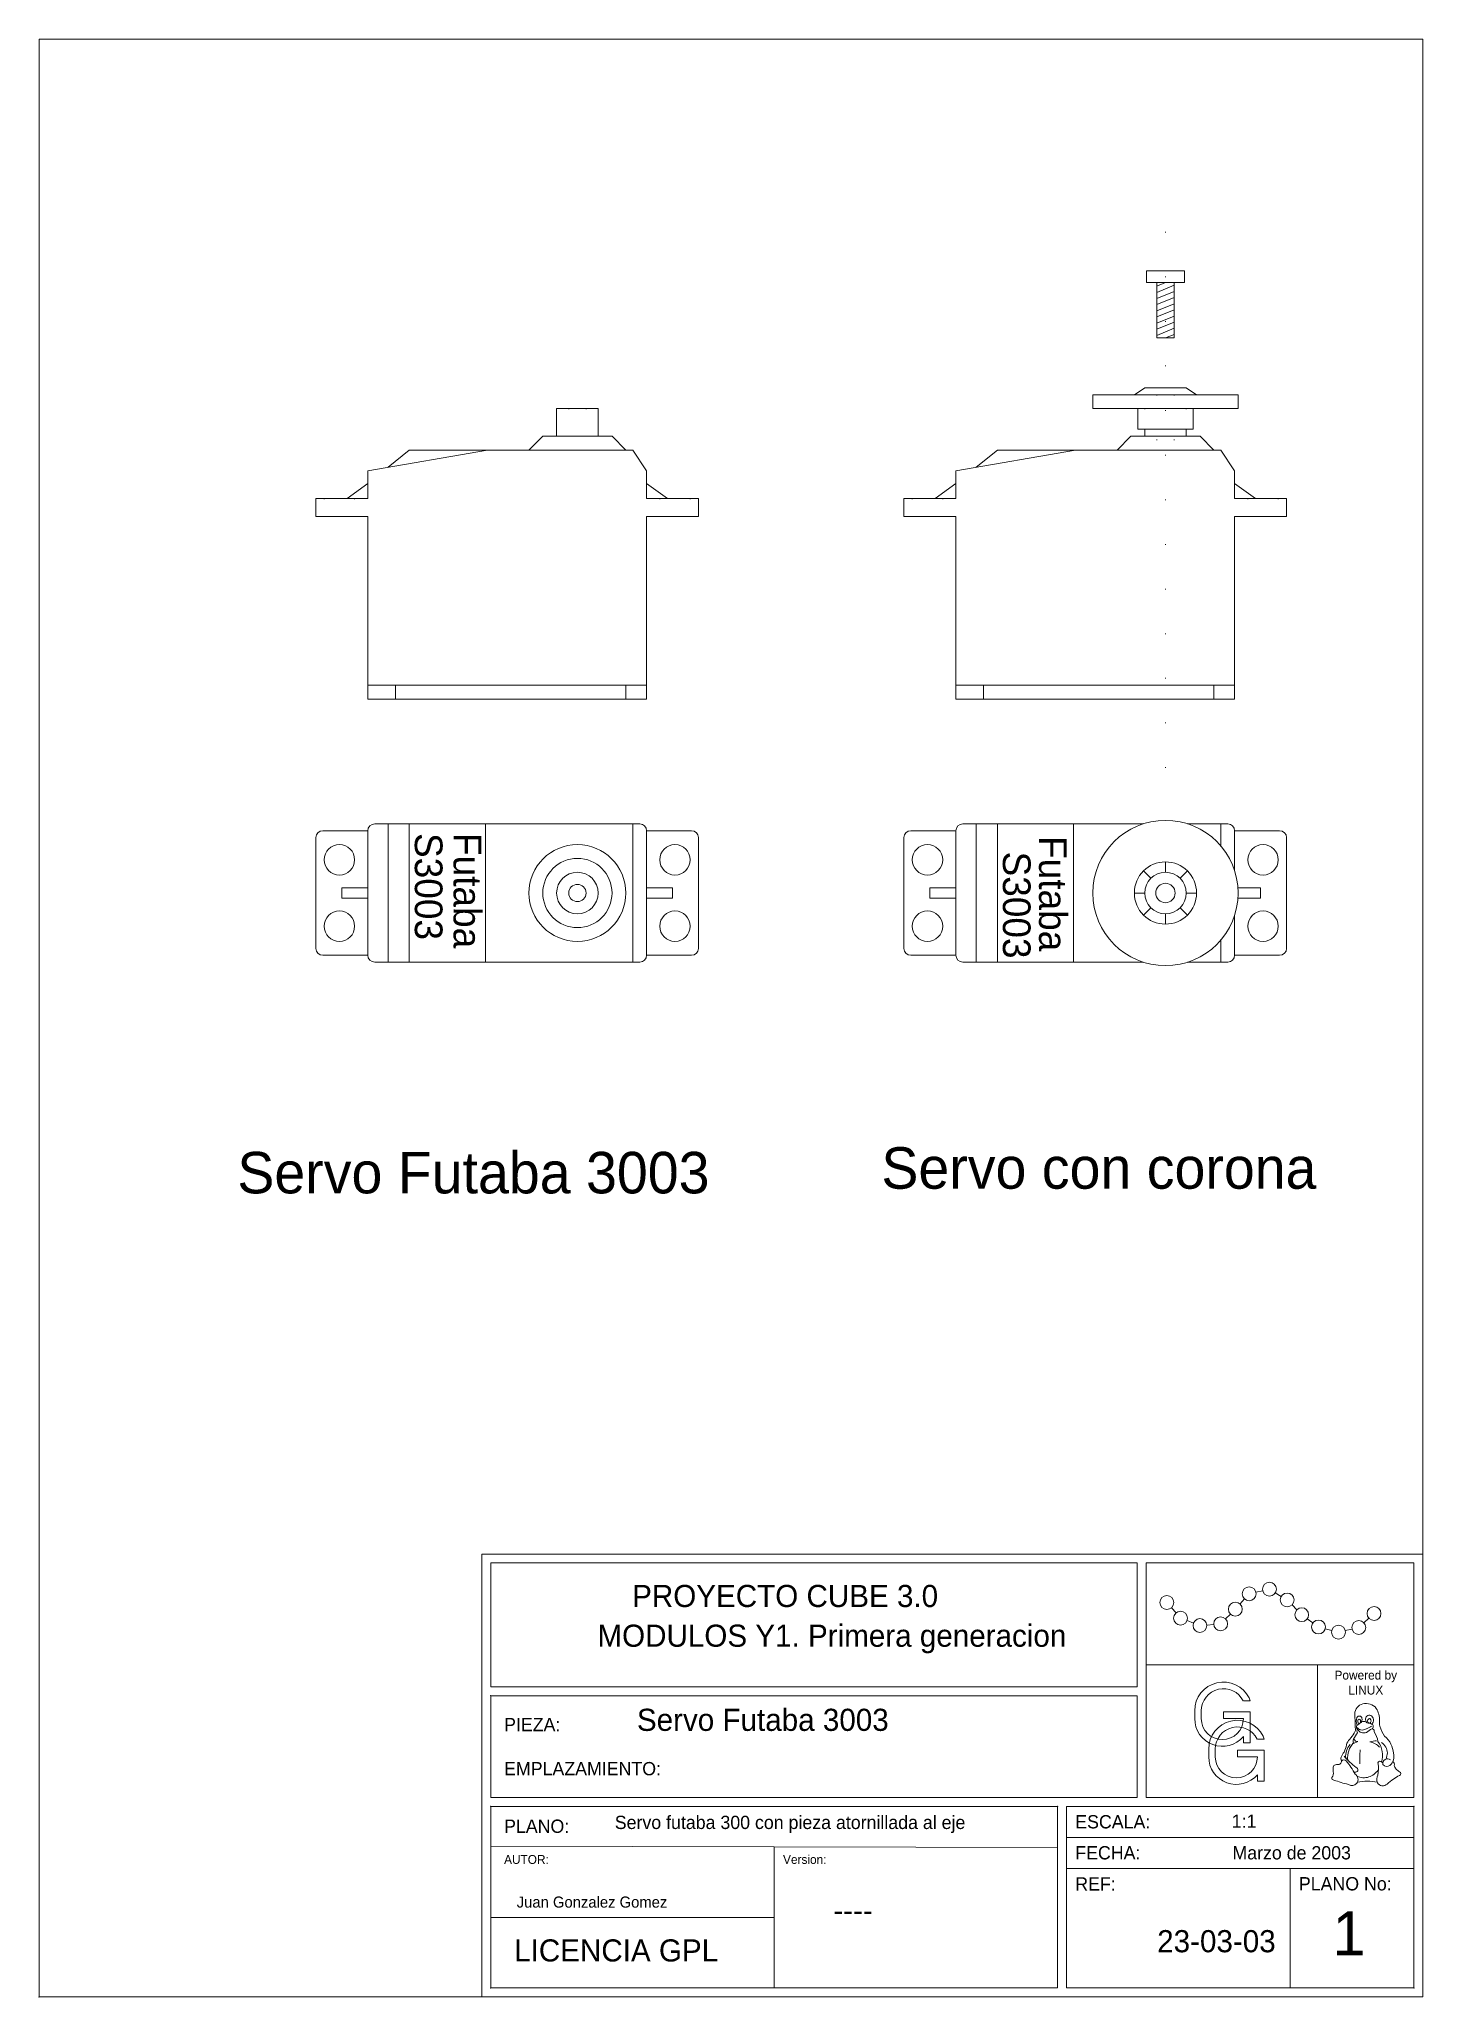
# Model space of a CAD drawing. Header units: millimetres. Extents: x 0 to 200, y 0 to 283.
import ezdxf

# ---------------------------------------------------------------- set-up
doc = ezdxf.new("R2010")
doc.units = ezdxf.units.MM
doc.linetypes.add('DASHDOT', pattern=[25.4, 12.7, -6.35, 0, -6.35])
doc.linetypes.add('DOT', pattern=[6.35, 0, -6.35])
doc.layers.get('0').update_dxf_attribs({"linetype": 'CONTINUOUS'})

msp = doc.modelspace()

# ---------------------------------------------------------------- linework, layer by layer
at = {"color": 7, "linetype": 'CONTINUOUS', "lineweight": 0}
for p, q in [((0, 283), (0, 0)), ((0, 283), (200, 283)), ((200, 283), (200, 0)), ((160.05, 249.49978), (165.55, 249.49978)), ((160.05, 249.49978), (160.05, 247.79978)), ((165.55, 247.79978), (165.55, 249.49978)), ((160.05, 247.79978), (165.55, 247.79978)), ((161.55, 239.79978), (161.55, 247.79978)), ((161.55, 247.79978), (164.05, 247.79978)), ((162.8, 247.79978), (161.55, 247.28704)), ((164.05, 247.42363), (161.55, 246.398152)), ((164.05, 246.534741), (161.55, 245.509263)), ((164.05, 239.79978), (164.05, 247.79978)), ((164.05, 245.645852), (161.55, 244.620374)), ((164.05, 244.756963), (161.55, 243.731485)), ((164.05, 243.868074), (161.55, 242.842596)), ((164.05, 242.979185), (161.55, 241.953707)), ((164.05, 242.090296), (161.55, 241.064818)), ((164.05, 241.201407), (161.55, 240.175929)), ((161.55, 239.79978), (164.05, 239.79978)), ((164.05, 240.312519), (162.8, 239.79978)), ((159.8, 232.6), (158.3, 231.6)), ((159.8, 232.6), (165.8, 232.6)), ((165.8, 232.6), (167.3, 231.6)), ((74.8, 229.6), (80.8, 229.6)), ((74.8, 229.6), (74.8, 225.6)), ((80.8, 229.6), (80.8, 225.6)), ((152.3, 231.6), (173.3, 231.6)), ((152.3, 231.6), (152.3, 229.6)), ((152.3, 229.6), (173.3, 229.6)), ((158.8, 226.6), (158.8, 229.6)), ((159.8, 229.6), (165.8, 229.6)), ((166.8, 226.6), (166.8, 229.6)), ((173.3, 229.6), (173.3, 231.6)), ((158.8, 226.6), (166.8, 226.6)), ((159.8, 226.6), (159.8, 225.6)), ((165.8, 226.6), (165.8, 225.6)), ((47.5, 220.6), (64.8, 223.6)), ((50.454351, 221.121356), (53.5, 223.6)), ((53.5, 223.6), (85.8, 223.6)), ((72.8, 225.6), (70.8, 223.6)), ((72.8, 225.6), (82.8, 225.6)), ((82.8, 225.6), (84.8, 223.6)), ((87.8, 220.6), (85.8, 223.6)), ((132.5, 220.6), (149.8, 223.6)), ((135.454351, 221.121356), (138.5, 223.6)), ((138.5, 223.6), (170.8, 223.6)), ((157.8, 225.6), (155.8, 223.6)), ((157.8, 225.6), (167.8, 225.6)), ((167.8, 225.6), (169.8, 223.6)), ((172.8, 220.6), (170.8, 223.6)), ((44.5, 216.6), (47.5, 218.779781)), ((47.5, 216.6), (47.5, 220.6)), ((87.8, 216.6), (87.8, 220.6)), ((90.8, 216.6), (87.8, 218.779781)), ((129.5, 216.6), (132.5, 218.779781)), ((132.5, 216.6), (132.5, 220.6)), ((172.8, 216.6), (172.8, 220.6)), ((175.8, 216.6), (172.8, 218.779781)), ((40, 214), (40, 216.6)), ((47.5, 216.6), (40, 216.6)), ((87.8, 216.6), (95.3, 216.6)), ((95.3, 214), (95.3, 216.6)), ((125, 214), (125, 216.6)), ((132.5, 216.6), (125, 216.6)), ((172.8, 216.6), (180.3, 216.6)), ((180.3, 214), (180.3, 216.6)), ((47.5, 214), (40, 214)), ((47.5, 214), (47.5, 189.6)), ((87.8, 189.6), (87.8, 214)), ((87.8, 214), (95.3, 214)), ((132.5, 214), (125, 214)), ((132.5, 214), (132.5, 189.6)), ((172.8, 189.6), (172.8, 214)), ((172.8, 214), (180.3, 214)), ((47.5, 187.6), (47.5, 189.6)), ((47.5, 189.6), (87.8, 189.6)), ((47.5, 187.6), (87.8, 187.6)), ((51.5, 187.6), (51.5, 189.6)), ((84.8, 187.6), (84.8, 189.6)), ((87.8, 187.6), (87.8, 189.6)), ((132.5, 187.6), (132.5, 189.6)), ((132.5, 189.6), (172.8, 189.6)), ((132.5, 187.6), (172.8, 187.6)), ((136.5, 187.6), (136.5, 189.6)), ((169.8, 187.6), (169.8, 189.6)), ((172.8, 187.6), (172.8, 189.6)), ((40, 167.569296), (40, 151.569296)), ((41, 168.569296), (47.5, 168.569296)), ((47.5, 168.569296), (47.5, 150.569296)), ((48.5, 169.569296), (86.8, 169.569296)), ((50.454351, 169.569296), (50.454351, 149.569296)), ((53.5, 169.569296), (53.5, 149.569296)), ((64.5, 169.569296), (64.5, 149.569296)), ((85.8, 169.569296), (85.8, 149.569296)), ((87.8, 168.569296), (94.3, 168.569296)), ((87.8, 168.569296), (87.8, 150.569296)), ((95.3, 167.569296), (95.3, 151.569296)), ((125, 167.569296), (125, 151.569296)), ((126, 168.569296), (132.5, 168.569296)), ((132.5, 168.569296), (132.5, 150.569296)), ((133.5, 169.569296), (159.598438, 169.569296)), ((135.454351, 169.569296), (135.454351, 149.569296)), ((138.5, 169.569296), (138.5, 149.569296)), ((149.5, 169.569296), (149.5, 149.569296)), ((166.001562, 169.569296), (171.8, 169.569296)), ((170.8, 169.569296), (170.8, 166.370031)), ((172.8, 168.569296), (179.3, 168.569296)), ((172.8, 168.569296), (172.8, 162.770858)), ((180.3, 167.569296), (180.3, 151.569296)), ((160.67868, 161.690616), (159.618019, 162.751277)), ((162.8, 164.069296), (162.8, 162.569296)), ((165.981981, 162.751277), (164.92132, 161.690616)), ((43.75, 158.819296), (43.75, 160.319296)), ((43.75, 160.319296), (47.5, 160.319296)), ((43.75, 158.819296), (47.5, 158.819296)), ((87.8, 160.319296), (91.55, 160.319296)), ((87.8, 158.819296), (91.55, 158.819296)), ((91.55, 160.319296), (91.55, 158.819296)), ((128.75, 158.819296), (128.75, 160.319296)), ((128.75, 160.319296), (132.5, 160.319296)), ((128.75, 158.819296), (132.5, 158.819296)), ((158.3, 159.569296), (159.8, 159.569296)), ((165.8, 159.569296), (167.3, 159.569296)), ((173.27318, 160.319296), (176.55, 160.319296)), ((173.27318, 158.819296), (176.55, 158.819296)), ((176.55, 160.319296), (176.55, 158.819296)), ((160.67868, 157.447976), (159.618019, 156.387315)), ((162.8, 156.569296), (162.8, 155.069296)), ((165.981981, 156.387315), (164.92132, 157.447976)), ((172.8, 156.367734), (172.8, 150.569296)), ((47.5, 150.569296), (41, 150.569296)), ((87.8, 150.569296), (94.3, 150.569296)), ((132.5, 150.569296), (126, 150.569296)), ((170.8, 152.768561), (170.8, 149.569296)), ((172.8, 150.569296), (179.3, 150.569296)), ((86.8, 149.569296), (48.5, 149.569296)), ((159.598438, 149.569296), (133.5, 149.569296)), ((171.8, 149.569296), (166.001562, 149.569296)), ((64, 63.999992), (200, 63.999992)), ((64, 0), (64, 63.999992)), ((65.28, 62.719992), (158.719992, 62.719992)), ((65.28, 44.8), (65.28, 62.719992)), ((158.719992, 62.719992), (158.719992, 44.8)), ((198.719992, 62.719992), (159.999992, 62.719992)), ((159.999992, 62.719992), (159.999992, 28.8)), ((198.719992, 62.719992), (198.719992, 28.8)), ((200, 63.999992), (200, 0)), ((173.564286, 56.781127), (174.23272, 57.524899)), ((175.87583, 58.492288), (176.850507, 58.715905)), ((178.678211, 58.417655), (179.531237, 57.895788)), ((181.08802, 56.663479), (181.791777, 55.953038)), ((163.661035, 56.249645), (164.32207, 55.49929)), ((165.91611, 54.389072), (166.849115, 54.029209)), ((168.778656, 53.752511), (169.775192, 53.835677)), ((171.479769, 54.625014), (172.187811, 55.331184)), ((183.301693, 54.650898), (184.107853, 54.0592)), ((191.473901, 54.070488), (192.210067, 54.747288)), ((185.881587, 53.214917), (186.849162, 52.962333)), ((188.790402, 52.937728), (189.764068, 53.165708)), ((159.999992, 47.9874), (198.719992, 47.9874)), ((184.75208, 47.9874), (184.75208, 28.799992)), ((184.75208, 47.9874), (198.719992, 47.9874)), ((65.279992, 43.52), (65.279992, 28.8)), ((158.719992, 44.8), (65.28, 44.8)), ((65.28, 43.52), (158.719992, 43.52)), ((158.719992, 43.52), (158.719992, 28.8)), ((174.060613, 42.785907), (175.020621, 42.785907)), ((174.901433, 43.206315), (175.020621, 42.785907)), ((167.020621, 41.345911), (167.020621, 40.225907)), ((167.980621, 41.345911), (167.980621, 40.225907)), ((171.180621, 40.225907), (171.180621, 41.185907)), ((171.180621, 41.185907), (175.020621, 41.185907)), ((174.060613, 40.225907), (171.180621, 40.225907)), ((175.020621, 41.185907), (175.020621, 40.225907)), ((175.020621, 36.705907), (175.020621, 40.225907)), ((174.060625, 37.626215), (174.060613, 36.705907)), ((176.085297, 37.259415), (177.045305, 37.259415)), ((176.926117, 37.679827), (177.045305, 37.259415)), ((169.045305, 35.819419), (169.045305, 34.699419)), ((170.005305, 35.819419), (170.005305, 34.699419)), ((173.205305, 34.699419), (173.205305, 35.659415)), ((173.205305, 35.659415), (177.045305, 35.659415)), ((176.085297, 34.699419), (173.205305, 34.699419)), ((174.060613, 36.705907), (175.020621, 36.705907)), ((177.045305, 35.659415), (177.045305, 34.699419)), ((177.045305, 31.179419), (177.045305, 34.699419)), ((176.085309, 32.099723), (176.085297, 31.179419)), ((176.085297, 31.179419), (177.045305, 31.179419)), ((65.279992, 28.8), (158.719992, 28.8)), ((198.719992, 28.799992), (159.999992, 28.799992)), ((65.28, 27.52), (147.199992, 27.52)), ((65.28, 27.52), (65.28, 1.28)), ((147.2, 27.52), (147.2, 1.28)), ((148.479992, 27.52), (148.479992, 1.28)), ((198.719992, 27.52), (148.479992, 27.52)), ((198.719992, 1.28), (198.719992, 27.52)), ((148.479992, 23.04), (198.719992, 23.04)), ((65.28, 21.76), (147.2, 21.612568)), ((106.24, 21.68628), (106.24, 1.28)), ((148.479992, 18.56), (198.719992, 18.56)), ((180.799984, 18.56), (180.799984, 1.28)), ((65.28, 11.48314), (106.24, 11.48314)), ((0, 0), (184.426151, 0)), ((200, 0), (64, 0)), ((65.28, 1.28), (147.199992, 1.28)), ((148.479992, 1.28), (198.719992, 1.28))]:
    msp.add_line(p, q, dxfattribs=at)
at = {"color": 23, "linetype": 'DOT', "lineweight": 0}
msp.add_line((162.8, 255.155517), (162.8, 177.371705), dxfattribs=at)
at = {"color": 7, "linetype": 'DOT', "lineweight": 0}
for p, q in [((76.55, 229.6), (76.55, 223.6)), ((79.05, 229.6), (79.05, 223.6)), ((159.8, 229.6), (159.8, 226.6)), ((161.55, 231.6), (161.55, 223.6)), ((164.05, 231.6), (164.05, 223.6)), ((165.8, 229.6), (165.8, 226.6)), ((41.2, 216.6), (41.2, 214)), ((45.6, 216.6), (45.6, 214)), ((89.7, 216.6), (89.7, 214)), ((94.1, 216.6), (94.1, 214)), ((126.2, 216.6), (126.2, 214)), ((130.6, 216.6), (130.6, 214)), ((174.7, 216.6), (174.7, 214)), ((179.1, 216.6), (179.1, 214))]:
    msp.add_line(p, q, dxfattribs=at)
at = {"color": 7, "linetype": 'CONTINUOUS', "lineweight": 0}
for centre, radius in [((162.8, 159.569296), 10.5), ((43.4, 164.369296), 2.2), ((77.8, 159.569296), 7), ((77.8, 159.569296), 5), ((91.9, 164.369296), 2.2), ((128.4, 164.369296), 2.2), ((176.9, 164.369296), 2.2), ((77.8, 159.569296), 3), ((162.8, 159.569296), 4.5), ((162.8, 159.569296), 3), ((77.8, 159.569296), 1.25), ((162.8, 159.569296), 1.4), ((43.4, 154.769296), 2.2), ((91.9, 154.769296), 2.2), ((128.4, 154.769296), 2.2), ((176.9, 154.769296), 2.2), ((177.825184, 58.939523), 1), ((163, 57), 1), ((172.895853, 56.037355), 1), ((174.901153, 58.26867), 1), ((180.384264, 57.37392), 1), ((164.983105, 54.748935), 1), ((167.78212, 53.669345), 1), ((170.771728, 53.918843), 1), ((182.495534, 55.242597), 1), ((184.914012, 53.467501), 1), ((190.737734, 53.393687), 1), ((192.946234, 55.424089), 1), ((187.816737, 52.709748), 1)]:
    msp.add_circle(centre, radius, dxfattribs=at)
for centre, radius, start, end in [((41, 167.569296), 1, 90, 180), ((48.5, 168.569296), 1, 90, 180), ((86.8, 168.569296), 1, 0, 90), ((94.3, 167.569296), 1, 0, 90), ((126, 167.569296), 1, 90, 180), ((133.5, 168.569296), 1, 90, 180), ((171.8, 168.569296), 1, 0, 90), ((179.3, 167.569296), 1, 0, 90), ((41, 151.569296), 1, 180, 270), ((48.5, 150.569296), 1, 180, 270), ((86.8, 150.569296), 1, 270, 0), ((94.3, 151.569296), 1, 270, 0), ((126, 151.569296), 1, 180, 270), ((133.5, 150.569296), 1, 180, 270), ((171.8, 150.569296), 1, 270, 0), ((179.3, 151.569296), 1, 270, 0), ((171.180621, 41.345911), 4.16, 26.565052, 180), ((171.180621, 41.345911), 3.2, 26.565052, 180), ((171.020621, 40.225907), 4, 180, 319.464203), ((171.020621, 40.225907), 3.040004, 180, 0), ((173.205305, 35.819419), 4.16, 26.565052, 180), ((779.1766, 63.96552), 589.47124, 182.241974, 182.432632), ((191.727416, 40.827368), 1.572752, 105.141426, 177.151825), ((191.628856, 39.888184), 1.255, 156.653992, 208.87178), ((190.818832, 40.218848), 0.380648, 7.042039, 154.03331), ((191.076608, 39.86552), 0.481664, 150.122559, 232.263321), ((191.586608, 38.39552), 1.354176, 110.308441, 135.823502), ((190.763016, 40.04568), 0.12, 63.315994, 150.122559), ((190.659768, 39.840256), 0.349912, 344.291351, 63.315994), ((190.2794, 39.865488), 0.727176, 337.953156, 350.503693), ((190.376608, 40.12552), 0.831864, 324.260376, 9.688787), ((191.476608, 39.34552), 0.481664, 30.362411, 138.366455), ((191.787784, 40.46724), 1.936472, 39.750774, 104.082336), ((192.282656, 40.138544), 0.567008, 70.849289, 190.29921), ((192.742456, 40.21428), 1.032968, 188.835068, 217.230103), ((192.376608, 39.86552), 0.360552, 103.180428, 235.625168), ((192.136608, 39.90552), 0.388328, 291.832794, 46.369446), ((192.32176, 40.099736), 0.12, 46.369446, 103.180428), ((192.105, 39.989392), 0.77536, 311.96637, 62.028458), ((189.918544, 39.844224), 3.8394, 1.511741, 28.998495), ((195.194112, 39.593016), 1.480088, 166.221954, 199.230667), ((173.205305, 35.819419), 3.2, 26.565052, 180), ((190.85328, 35.898848), 1.968432, 136.02916, 164.481079), ((185.836608, 40.672184), 4.956344, 316.580536, 328.811554), ((192.656608, 31.78552), 5.51888, 111.917084, 121.21302), ((190.356608, 37.00552), 0.444072, 144.162354, 215.837646), ((194.19756, 35.338848), 4.621696, 141.980042, 155.362579), ((189.211608, 38.70552), 1.05272, 325.253204, 13.178191), ((190.55556, 37.421304), 0.517424, 202.234314, 274.55069), ((190.789944, 38.984568), 0.395264, 116.205345, 233.820374), ((191.751152, 40.230976), 1.810208, 225.244156, 244.809341), ((190.876608, 38.42552), 0.4, 143.130096, 216.869904), ((188.776608, 36.64552), 2.69236, 38.746292, 48.61388), ((191.188416, 38.580944), 0.4, 218.746292, 251.565079), ((191.031752, 38.701504), 0.12, 244.809341, 261.619019), ((191.196608, 39.82052), 1.251088, 261.619019, 300.32196), ((191.416608, 39.26552), 1.121608, 251.565079, 291.991119), ((191.888816, 38.636992), 0.12, 110.92012, 120.32196), ((194.236272, 35.288488), 3.792696, 114.49633, 129.250107), ((190.58804, 42.0398), 3.52296, 290.920135, 304.759796), ((191.923664, 38.125112), 1.464208, 62.638962, 91.23098), ((193.420608, 33.44152), 3.585512, 91.662132, 107.262512), ((191.785576, 34.144136), 2.780648, 44.859322, 78.149399), ((192.442328, 39.062664), 0.394296, 308.966309, 66.964958), ((192.614816, 38.849392), 0.12, 294.032593, 308.966309), ((192.696608, 38.42552), 0.28636, 335.224854, 77.905243), ((189.514384, 36.116632), 4.079232, 11.150778, 32.452042), ((190.9064, 34.959984), 3.255504, 341.889526, 36.699142), ((197.97332, 40.197296), 4.317048, 194.64917, 215.906265), ((192.360608, 34.98952), 3.411512, 27.135887, 51.665436), ((173.045305, 34.699419), 4, 180, 319.464203), ((173.045305, 34.699419), 3.040004, 180, 0), ((187.745184, 34.068376), 0.49144, 261.565582, 359.666901), ((188.629944, 34.46552), 0.477264, 155.224854, 224.077087), ((190.846608, 33.54052), 2.878912, 140.143463, 156.997406), ((188.59012, 33.855904), 0.410976, 37.398586, 149.334335), ((197.493912, 42.352936), 11.649792, 220.509583, 232.218262), ((185.116608, 37.037824), 3.888512, 334.85437, 350.940155), ((191.384432, 34.776824), 2.54784, 138.486633, 185.200317), ((181.636608, 27.86552), 9.588328, 26.778839, 40.601295), ((192.126608, 34.63552), 2.998168, 135.270264, 187.859848), ((199.633448, 34.514992), 8.758136, 172.187378, 185.56601), ((193.776608, 33.80552), 0.260768, 57.528809, 212.471191), ((194.330512, 34.389872), 0.551432, 221.3573, 258.974304), ((192.976608, 35.16552), 1.902632, 3.012788, 56.142891), ((194.889632, 33.746008), 0.672456, 50.583836, 193.807632), ((191.311608, 35.613016), 3.581896, 339.926117, 354.432648), ((194.147664, 34.744072), 1.679432, 310.421143, 16.658829), ((190.736608, 34.56552), 5.0632, 7.489953, 23.020285), ((195.406608, 33.59552), 0.487648, 344.538788, 58.775948), ((187.110896, 31.62552), 0.283704, 166.12233, 279.272614), ((186.266176, 32.277688), 0.815656, 314.263245, 19.168976), ((189.056608, 32.80552), 2.036664, 162.276764, 187.334381), ((187.7724, 32.163416), 1.422312, 94.003441, 117.456375), ((192.744304, 45.80552), 15.502064, 248.872269, 256.922272), ((190.213824, 33.942784), 1.48084, 263.500458, 273.980042), ((189.740416, 31.420752), 0.890488, 321.426331, 59.183372), ((190.2644, 32.809768), 0.348184, 278.624359, 74.6427), ((191.476984, 33.883256), 2.217736, 243.687195, 288.934387), ((191.996608, 25.00052), 6.18552, 76.918594, 103.712036), ((191.265496, 34.476632), 2.84764, 289.085358, 323.568298), ((194.947312, 31.45228), 1.593432, 157.365326, 198.543854), ((187.916608, 33.14552), 5.66392, 349.007477, 5.267697), ((194.798072, 34.037712), 0.72092, 218.847504, 307.466949), ((197.681608, 28.058016), 3.913656, 119.463425, 136.630661), ((198.21292, 28.313296), 3.99624, 113.231583, 127.926872), ((196.809112, 33.58052), 0.939568, 187.030472, 222.519806), ((198.026608, 34.89052), 2.726008, 225.520187, 239.342636), ((196.491608, 32.26552), 0.31532, 297.377716, 62.622295), ((189.7728, 31.393136), 0.847952, 234.185532, 321.521088), ((194.219416, 31.425168), 0.918072, 211.49704, 312.242767)]:
    msp.add_arc(centre, radius, start, end, dxfattribs=at)
for p in [(65.28, 43.52), (65.28, 27.52), (147.199992, 27.52), (198.719992, 27.52), (0, 0), (65.28, 1.28), (198.719992, 1.28)]:
    msp.add_point(p, dxfattribs=at)
at = {"color": 7, "linetype": 'DASHDOT', "lineweight": 0}
msp.add_point((0, 0), dxfattribs=at)

# ---------------------------------------------------------------- texts
at = {"color": 7, "linetype": 'CONTINUOUS', "lineweight": 0, "char_height": 4, "width": 100, "attachment_point": 7, "rotation": 270}
for s, insert in [('S3003', (54.24179, 168.242142)), ('Futaba', (59.84179, 168.242142)), ('Futaba', (144.46969, 167.795622)), ('S3003', (139.24179, 165.56302))]:
    msp.add_mtext(s, dxfattribs=dict(at, insert=insert))
at = {"color": 7, "linetype": 'CONTINUOUS', "lineweight": 0, "width": 100}
for s, insert, char_height, attachment_point in [('Servo\\~Futaba\\~3003', (28.647444, 116.061757), 6, 7), ('Servo\\~con\\~corona', (121.736746, 116.734274), 6, 7), ('PROYECTO\\~CUBE\\~3.0', (85.70666, 56.302818), 3.2, 7), ('MODULOS\\~Y1.\\~Primera\\~generacion', (80.691522, 49.643391), 3.2, 7), ('Powered\\~by', (191.755656, 45.47916), 1.28, 8), ('LINUX', (191.755656, 43.68716), 1.28, 8), ('PIEZA:', (67.2, 38.4), 1.92, 7), ('Servo\\~Futaba\\~3003', (86.4, 38.4), 3.2, 7), ('EMPLAZAMIENTO:', (67.2, 32), 1.92, 7), ('PLANO:', (67.2, 23.68), 1.92, 7), ('Servo\\~futaba\\~300\\~con\\~pieza\\~atornillada\\~al\\~eje', (83.2, 23.68), 1.92, 7), ('ESCALA:', (149.76, 24.32), 1.92, 7), ('1:1', (172.38008, 24.435942), 1.92, 7), ('AUTOR:', (67.2, 19.2), 1.28, 7), ('Version:', (107.52, 19.2), 1.28, 7), ('FECHA:', (149.76, 19.84), 1.92, 7), ('Marzo\\~de\\~2003', (172.479992, 19.84), 1.92, 7), ('REF:', (149.76, 15.36), 1.92, 7), ('PLANO\\~No:', (182.079992, 15.36), 1.92, 7), ('Juan\\~Gonzalez\\~Gomez', (69.030678, 12.877751), 1.6, 7), ('----', (114.790072, 10.915985), 3.2, 7), ('1', (186.944109, 5.985221), 6.4, 7), ('23-03-03', (161.599992, 6.4), 3.2, 7), ('LICENCIA\\~GPL', (68.656905, 5.064487), 3.2, 7)]:
    msp.add_mtext(s, dxfattribs=dict(at, insert=insert, char_height=char_height, attachment_point=attachment_point))

doc.saveas('drawing.dxf')
